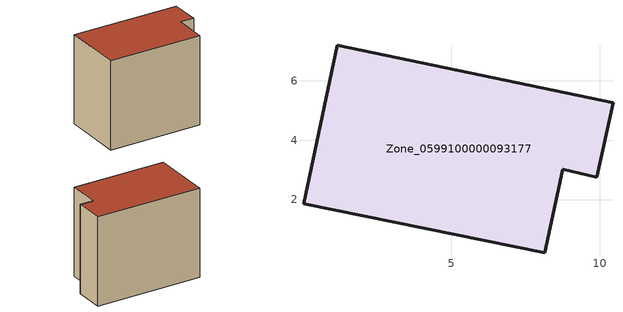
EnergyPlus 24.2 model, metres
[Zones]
Zone_0599100000093177
 floor ground (C_G): 8.14,0.2 0.03,1.86 1.17,7.2 10.45,5.26 9.91,2.75 8.75,3.01 z0
 wall outside (C_F): 0.03,1.86 8.14,0.2 8.75,3.01 9.91,2.75 10.45,5.26 1.17,7.2 0.03,1.86 z0:7.81
 roof outside (C_R): 1.17,7.2 0.03,1.86 8.14,0.2 8.75,3.01 9.91,2.75 10.45,5.26 z7.81
[BUILDING]
Pand.0599100000093177: North Axis=0; Terrain=City; Loads Convergence Tolerance Value=0.04; Temperature Convergence Tolerance Value=0.4; Solar Distribution=FullExterior; Maximum Number of Warmup Days=25; Minimum Number of Warmup Days=1
[Site:Location]
Rotterdam.The.Hague.AP_ZH_NLD Design_Conditions: Latitude=51.96; Longitude=4.45; Time Zone=1; Elevation=-4.5
[SITE:GROUNDTEMPERATURE:BUILDINGSURFACE]
18, 18, 18, 18, 18, 18, 18, 18, 18, 18, 18, 18
[MATERIAL] Thermal Absorptance=0.9; Solar Absorptance=0.7; Visible Absorptance=0.7
Name | Roughness | Thickness | Conductivity | Density | Specific Heat
G.TC.1975-1991 | MediumSmooth | 0.15 | 0.288461 | 540 | 1210
F.TC.1975-1991 | Rough | 0.3 | 0.230769 | 1920 | 840
R.TC.1975-1991 | MediumRough | 0.2 | 0.153846 | 1500 | 1000
[CONSTRUCTION]
C_G: G.TC.1975-1991
C_F: F.TC.1975-1991
C_R: R.TC.1975-1991
[ZONE]
Zone_0599100000093177: Type=1; Multiplier=1; Ceiling Height=Autocalculate; Volume=Autocalculate; Floor Area=autocalculate; Part of Total Floor Area=Yes
[ZONEINFILTRATION:DESIGNFLOWRATE]
Infil_Zone_0599100000093177: Zone or ZoneList or Space or SpaceList=Zone_0599100000093177; Schedule=AlwaysOn; Design Flow Rate Calculation Method=Flow/Area; Flow Rate per Floor Area=0.003; Constant Term Coefficient=1; Temperature Term Coefficient=0; Velocity Term Coefficient=0; Velocity Squared Term Coefficient=0
[HVACTEMPLATE:ZONE:IDEALLOADSAIRSYSTEM]
Zone_0599100000093177: Maximum Heating Supply Air Temperature=50; Minimum Cooling Supply Air Temperature=13; Maximum Heating Supply Air Humidity Ratio=0.0156; Minimum Cooling Supply Air Humidity Ratio=0.0077; Heating Limit=NoLimit; Cooling Limit=NoLimit; Dehumidification Control Type=ConstantSensibleHeatRatio; Cooling Sensible Heat Ratio=0.7; Dehumidification Setpoint=60; Humidification Control Type=None; Humidification Setpoint=30; Outdoor Air Method=None; Outdoor Air Flow Rate per Person=0.00944; Outdoor Air Flow Rate per Zone Floor Area=0; Outdoor Air Flow Rate per Zone=0; Demand Controlled Ventilation Type=None; Outdoor Air Economizer Type=NoEconomizer; Heat Recovery Type=None; Sensible Heat Recovery Effectiveness=0.7; Latent Heat Recovery Effectiveness=0.65
[ZONECONTROL:THERMOSTAT]
ThermostatControl_Zone_0599100000093177: Zone or ZoneList=Zone_0599100000093177; Control Type Schedule=DualSetpointControlType; Control 1=Thermostat_Zone_0599100000093177; Temperature Difference Between Cutout And Setpoint=0
[THERMOSTATSETPOINT:DUALSETPOINT]
Thermostat_Zone_0599100000093177: Heating Setpoint Temperature Schedule=HeatingSetpoint_Zone_0599100000093177; Cooling Setpoint Temperature Schedule=CoolingSetpoint_Zone_0599100000093177
[SCHEDULE:COMPACT]
HeatingSetpoint_Zone_0599100000093177: Through: 12/31, For: AllDays, Until: 24:00, 21
CoolingSetpoint_Zone_0599100000093177: Through: 12/31, For: AllDays, Until: 24:00, 24
DualSetpointControlType: Through: 12/31, For: AllDays, Until: 24:00, 4
AlwaysOn: Through: 12/31, For: AllDays, Until: 24:00, 1
